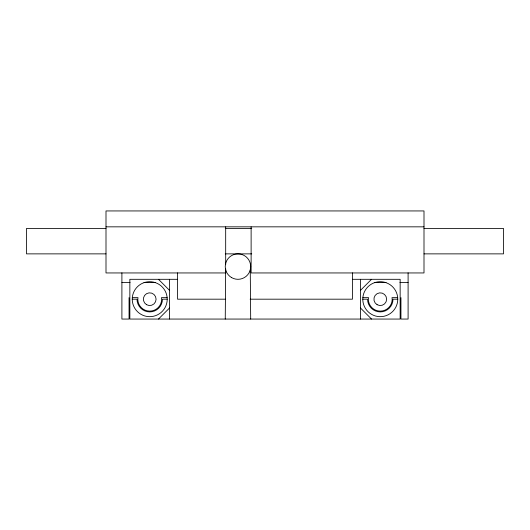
<?xml version="1.0" encoding="UTF-8"?>
<svg xmlns="http://www.w3.org/2000/svg" width="530" height="530" viewBox="0 0 530 530"><rect width="100%" height="100%" fill="white"/><g stroke="black" fill="none" stroke-linecap="round" stroke-linejoin="round"><path stroke-width="0.79" d="M225.654 270.678L225.25 319.06M158.47 319.06L169.6 307.93M360.4 290.44L371.53 279.31M106 226.84L424 226.84M106 228.43L26.5 228.43L26.5 253.87L106 253.87M225.25 228.43L251.75 228.43M424 228.43L503.5 228.43L503.5 253.87L424 253.87M225.25 253.87L251.75 253.87M177.55 279.31L129.85 279.31L129.85 319.06L400.15 319.06L400.15 279.31L352.45 279.31M121.9 282.603L130.082 282.603M143.994 282.603L155.456 282.603M374.544 282.603L386.006 282.603M399.918 282.603L408.1 282.603M132.308 297.641L138.005 297.641L137.8 299.185A11.925 11.925 0 0 0 149.725 311.11A11.925 11.925 0 0 0 161.65 299.185L161.445 297.641L167.142 297.641M362.858 297.641L368.555 297.641L368.35 299.185A11.925 11.925 0 0 0 380.275 311.11A11.925 11.925 0 0 0 392.2 299.185L391.995 297.641L397.692 297.641M132.235 299.185L137.005 299.185A12.72 12.72 0 0 0 149.725 311.905A12.72 12.72 0 0 0 162.445 299.185L167.215 299.185A17.49 17.49 0 0 1 140.98 314.33A17.49 17.49 0 0 1 140.98 284.04A17.49 17.49 0 0 1 167.215 299.185M225.402 299.185L177.55 299.185L177.55 272.857M250.147 299.185L352.45 299.185L352.45 272.857M362.785 299.185L367.555 299.185A12.72 12.72 0 0 0 380.275 311.905A12.72 12.72 0 0 0 392.995 299.185L397.765 299.185A17.49 17.49 0 0 1 371.53 314.33A17.49 17.49 0 0 1 371.53 284.04A17.49 17.49 0 0 1 397.765 299.185M360.4 307.93L371.53 319.06M158.47 279.31L169.6 290.44M250.259 269.883L250.69 319.06M408.1 272.857L408.1 319.06L400.945 319.06L400.945 297.641M360.4 279.31L360.4 319.06M251.121 226.84L251.121 272.95L424 272.95L424 210.94L106 210.94L106 272.95L225.681 272.95L225.681 268.836M225.681 226.84L225.681 264.715M169.6 279.31L169.6 319.06M129.055 297.641L129.055 319.06L121.9 319.06L121.9 272.857M231.61 277.607A12.72 12.72 0 0 0 250.69 266.59A12.72 12.72 0 0 0 231.61 255.573A12.72 12.72 0 0 0 231.61 277.607M146.545 304.69A6.36 6.36 0 0 0 156.085 299.185A6.36 6.36 0 0 0 146.545 293.68A6.36 6.36 0 0 0 146.545 304.69M377.095 304.69A6.36 6.36 0 0 0 386.635 299.185A6.36 6.36 0 0 0 377.095 293.68A6.36 6.36 0 0 0 377.095 304.69"/></g></svg>
